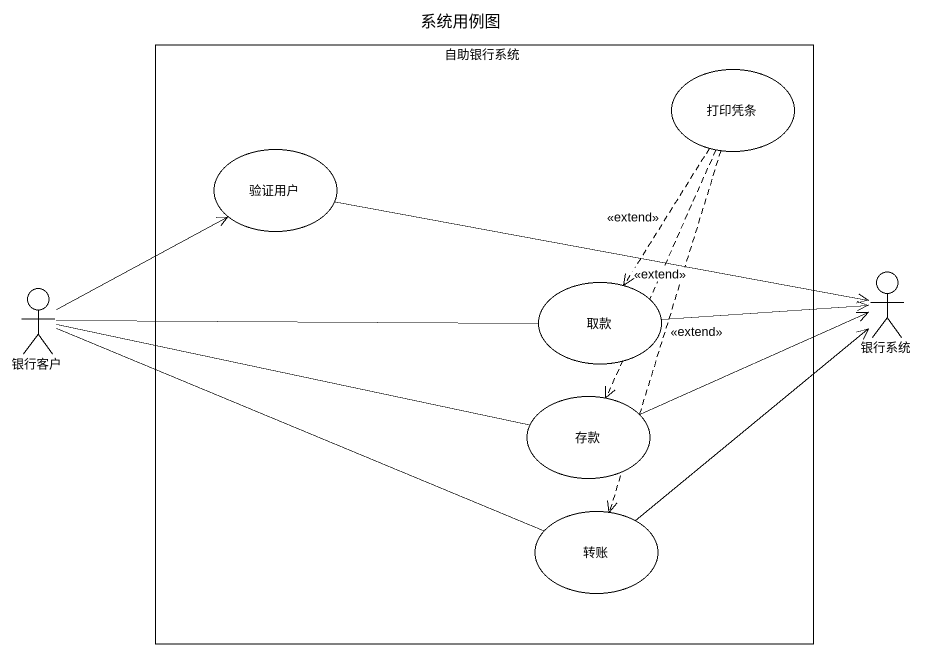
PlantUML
@startuml
title 系统用例图
rectangle 自助银行系统 {
  usecase 打印凭条
  usecase 验证用户
  usecase 取款
  usecase 存款
  usecase 转账
}
actor 银行客户
actor 银行系统
打印凭条 ..> 取款 : <<extend>>
打印凭条 ..> 存款 : <<extend>>
打印凭条 ..> 转账 : <<extend>>
验证用户 -right-> 银行系统
银行客户 -up-> 验证用户
银行客户 -right- 取款
银行客户 -right- 存款
银行客户 -right- 转账
取款 -right-> 银行系统
存款 -right-> 银行系统
转账 -up-> 银行系统
@enduml
